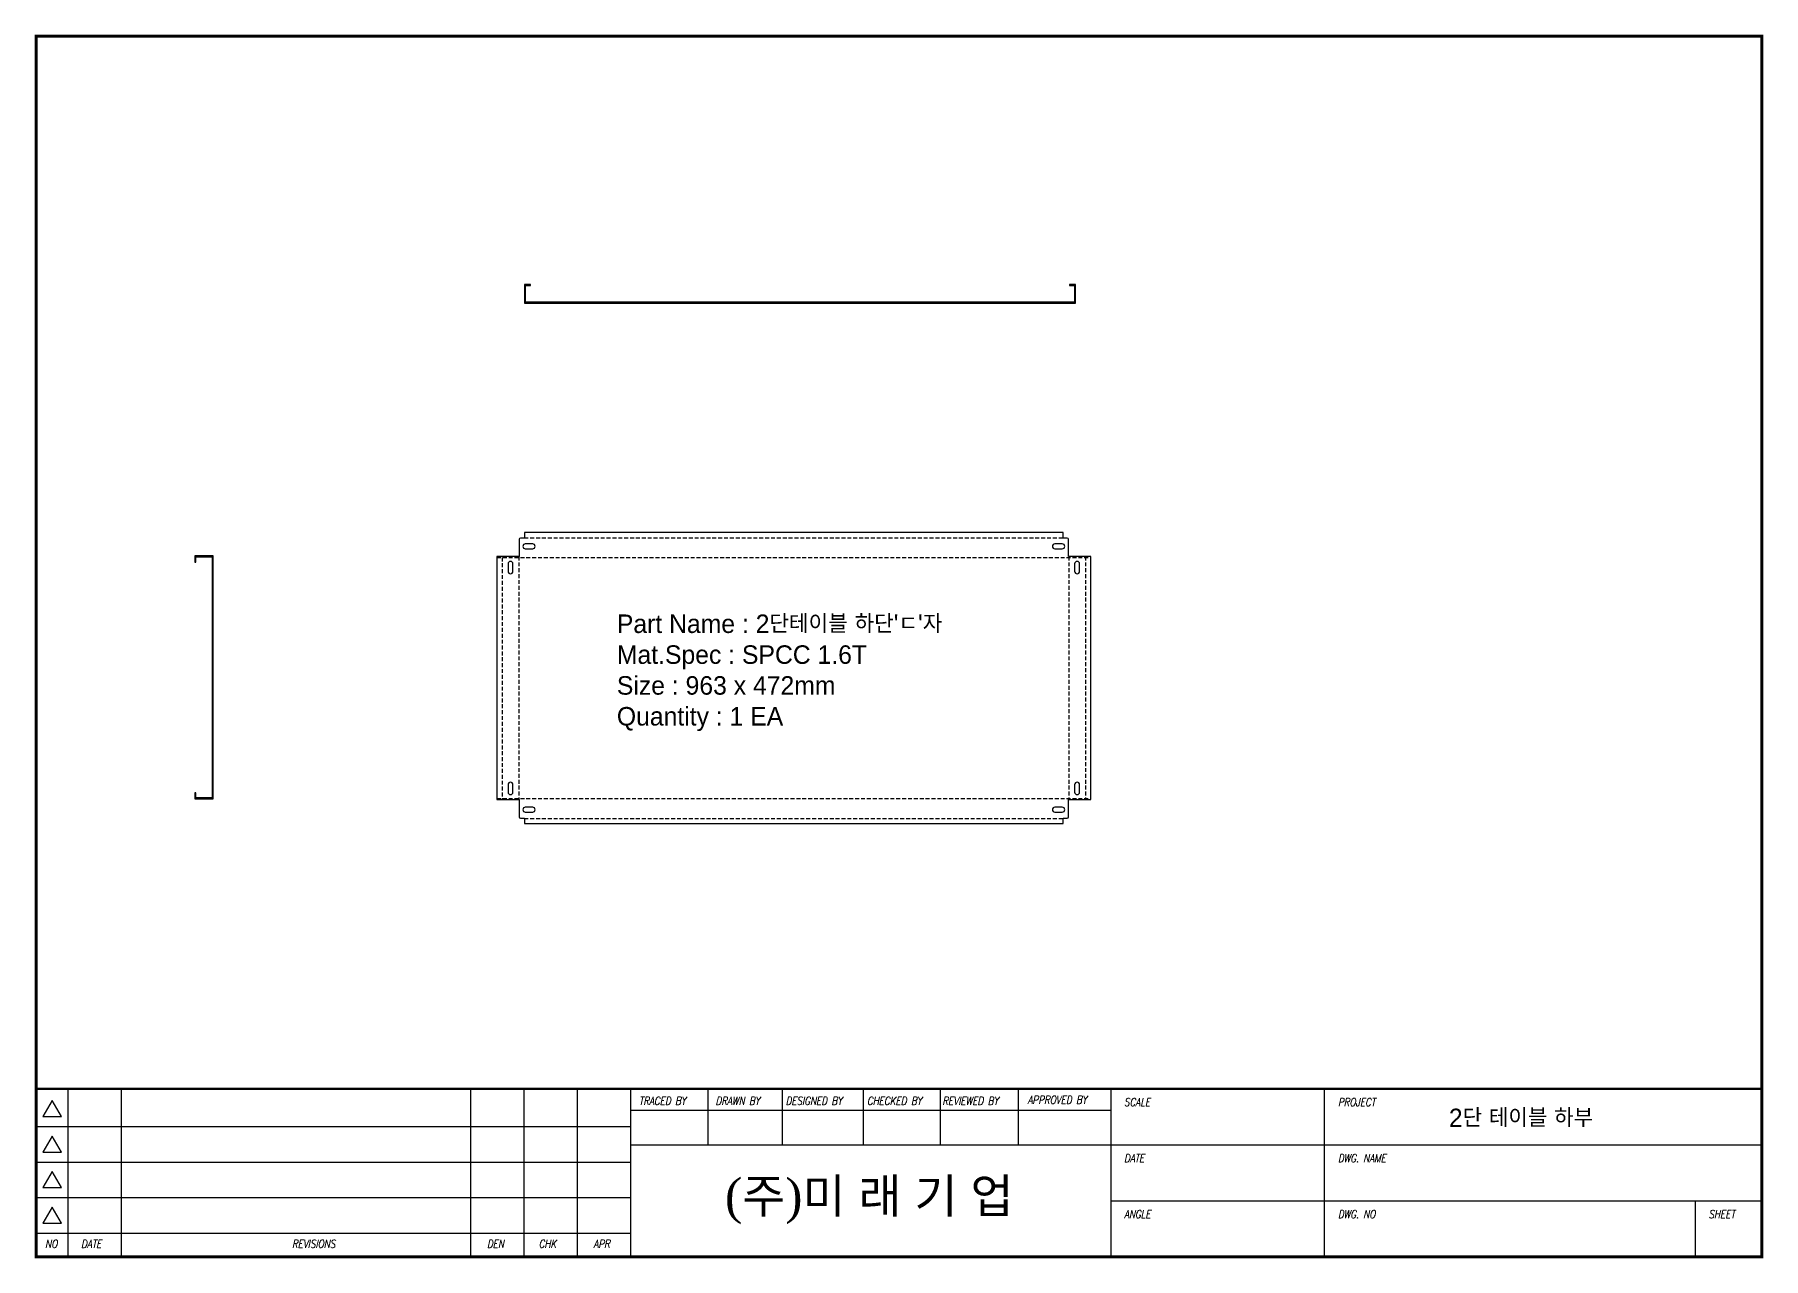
# Model space of a CAD drawing. Header units: millimetres. Extents: x -3500 to 12400, y 0 to 7340.
# Drawn here: x 3306 to 6110, y 95 to 2079 of the extents above; entities that cross this region are included whole.
import ezdxf
from ezdxf.enums import TextEntityAlignment as Align

# ---------------------------------------------------------------- set-up
doc = ezdxf.new("R2010")
doc.units = ezdxf.units.MM
doc.linetypes.add('HIDDEN', pattern=[9.525, 6.35, -3.175])
for name, color, linetype in [('FROM', 7, 'Continuous'), ('Hidden', 8, 'HIDDEN'), ('레이져', 7, 'Continuous')]:
    doc.layers.add(name, color=color, linetype=linetype)
doc.styles.add('G1', font='batang.ttc', dxfattribs={"height": 20})
doc.styles.add('ITALICT', font='italict')
doc.styles.add('LGIS', font='gss.shx', dxfattribs={"width": 0.9, "height": 41, "bigfont": 'GHS.SHX'})

# ---------------------------------------------------------------- blocks, each defined once
blk = doc.blocks.new('8x20_horizontal')
at = {"layer": '레이져', "ltscale": 10}
for p, q in [((6, 4), (-6, 4)), ((-6, -4), (6, -4))]:
    blk.add_line(p, q, dxfattribs=at)
for centre, start, end in [((-6, 0), 90, 270), ((6, 0), 270, 90)]:
    blk.add_arc(centre, 4, start, end, dxfattribs=at)
blk = doc.blocks.new('8x20_vertical')
at = {"layer": '레이져', "ltscale": 10}
for p, q in [((-4, 6), (-4, -6)), ((4, -6), (4, 6))]:
    blk.add_line(p, q, dxfattribs=at)
for centre, start, end in [((0, 6), 0, 180), ((0, -6), 180, 0)]:
    blk.add_arc(centre, 4, start, end, dxfattribs=at)
blk = doc.blocks.new('3')
at = {"layer": 'FROM', "color": 7}
blk.add_line((25823.5, 11169), (25823.5, 11496.2), dxfattribs=at)
at = {"layer": 'FROM', "color": 2}
for p, q in [((25885.8, 11169), (25885.8, 11496.2)), ((25989.7, 11169), (25989.7, 11496.2)), ((26670, 11169), (26670, 11496.2)), ((26773.9, 11169), (26773.9, 11496.2)), ((26877.7, 11169), (26877.7, 11496.2)), ((25823.5, 11422.9), (26981.6, 11422.9)), ((25823.5, 11353.6), (26981.6, 11353.6)), ((25823.5, 11284.4), (26981.6, 11284.4)), ((25823.5, 11215.1), (26981.6, 11215.1))]:
    blk.add_line(p, q, dxfattribs=at)
at = {"layer": 'FROM', "color": 0}
for p, q in [((26981.6, 11169), (26981.6, 11496.2)), ((27131.3, 11496.2), (27131.3, 11387.2)), ((27276.5, 11387.2), (27276.5, 11496.2)), ((27434, 11496.2), (27434, 11387.2)), ((27583.7, 11496.2), (27583.7, 11387.2)), ((27735.3, 11496.2), (27735.3, 11387.2)), ((27915.7, 11496.2), (27915.7, 11169)), ((28332.2, 11169), (28332.2, 11496.2)), ((26981.6, 11454.7), (27915.7, 11454.7)), ((26981.6, 11387.2), (29183.5, 11387.2)), ((27915.7, 11278.1), (29183.5, 11278.1))]:
    blk.add_line(p, q, dxfattribs=at)
at = {"layer": 'FROM'}
blk.add_line((29053.7, 11278.1), (29053.7, 11169), dxfattribs=at)
at = {"layer": 'FROM', "color": 0, "const_width": 5.89}
blk.add_lwpolyline([(25823.5, 11169), (29183.5, 11169), (29183.5, 13545), (25823.5, 13545)], close=True, dxfattribs=at)
at = {"layer": 'FROM', "color": 0, "const_width": 4.87}
blk.add_lwpolyline([(25823.5, 11496.2), (29183.5, 11496.2)], dxfattribs=at)
at = {"layer": 'FROM', "color": 2}
for points in [[(25854.7, 11473.5), (25836.7, 11442.3), (25872.7, 11442.3)], [(25854.7, 11404.3), (25836.7, 11373.1), (25872.7, 11373.1)], [(25854.7, 11335), (25836.7, 11303.8), (25872.7, 11303.8)], [(25854.7, 11265.7), (25836.7, 11234.6), (25872.7, 11234.6)]]:
    blk.add_lwpolyline(points, close=True, dxfattribs=at)
at = {"layer": 'FROM', "color": 4, "style": 'ITALICT', "width": 0.8}
for s, height, p in [('TRACED BY', 15.58, (26997.2, 11465)), ('DRAWN BY', 15.58, (27146.3, 11465)), ('DESIGNED BY', 15.583, (27282.8, 11465)), ('CHECKED BY', 15.58, (27441.2, 11465)), ('REVIEWED BY', 15.583, (27587.9, 11465)), ('APPROVED BY', 15.583, (27753.8, 11466.9)), ('SCALE', 15.58, (27941.7, 11462.5)), ('PROJECT', 15.58, (28358.1, 11462.5)), ('DATE', 15.58, (27941.7, 11353.4)), ('DWG. NAME', 15.58, (28358.1, 11353.4)), ('ANGLE', 15.58, (27941.7, 11244.4)), ('DWG. NO', 15.58, (28358.1, 11244.4)), ('SHEET', 15.58, (29079.6, 11244.4)), ('NO', 15.58, (25841.2, 11186.7)), ('DATE', 15.58, (25911.2, 11186.7)), ('REVISIONS', 15.58, (26321.6, 11186.7)), ('DEN', 15.58, (26701.4, 11186.7)), ('CHK', 15.58, (26802.1, 11186.7)), ('APR', 15.58, (26908.6, 11186.7))]:
    blk.add_text(s, height=height, dxfattribs=at).set_placement(p)
blk = doc.blocks.new('drawings_frame')
at = {"xscale": 0.837272107773114, "yscale": 0.837272107773114, "zscale": 0.837272107773114}
blk.add_blockref('3', (-21613.2, -9354.1), dxfattribs=at)
at = {"style": 'G1'}
blk.add_text('(주)미 래 기 업', height=55.92, dxfattribs=at).set_placement((1366.2, 91.3), align=Align.MIDDLE)

msp = doc.modelspace()

# ---------------------------------------------------------------- linework, layer by layer
for p, q in [((4110, 1674), (4100, 1674)), ((4100, 1674), (4100, 1644)), ((4101.6, 1645.6), (4101.6, 1672.4)), ((4101.6, 1672.4), (4110, 1672.4)), ((4110, 1674), (4110, 1674)), ((4110, 1672.4), (4110, 1674)), ((4994, 1674), (4984, 1674)), ((4984, 1674), (4984, 1672.4)), ((4984, 1672.4), (4992.4, 1672.4)), ((4992.4, 1672.4), (4992.4, 1645.6)), ((4994, 1644), (4994, 1674)), ((4100, 1644), (4994, 1644)), ((4992.4, 1645.6), (4101.6, 1645.6)), ((3595.4, 1234), (3565.4, 1234)), ((3565.4, 1234), (3565.4, 1224)), ((3595.4, 840), (3595.4, 1234)), ((3565.4, 1224), (3567, 1224)), ((3567, 1224), (3567, 1232.4)), ((3567, 1232.4), (3593.8, 1232.4)), ((3593.8, 1232.4), (3593.8, 841.6)), ((3567, 850), (3565.4, 850)), ((3565.4, 850), (3565.4, 840)), ((3567, 850), (3567, 850)), ((3567, 841.6), (3567, 850)), ((3593.8, 841.6), (3567, 841.6)), ((3565.4, 840), (3595.4, 840))]:
    msp.add_line(p, q)
at = {"layer": 'hidden'}
for p, q in [((4100, 1263.5), (4974, 1263.5)), ((4055.5, 1231.5), (5018.5, 1231.5)), ((4064, 1231.5), (4064, 839)), ((4091, 1233), (4091, 839)), ((4983, 1233), (4983, 839)), ((5010, 1233), (5010, 839)), ((4055.5, 840.5), (5018.5, 840.5)), ((4100, 808.5), (4974, 808.5))]:
    msp.add_line(p, q, dxfattribs=at)
at = {"layer": '레이져'}
for p, q in [((4100, 1263), (4093.5, 1263)), ((4974, 1272), (4100, 1272)), ((4100, 1272), (4100, 1263.5)), ((4100, 1263.5), (4100, 1263)), ((4974, 1263.5), (4974, 1272)), ((4974, 1263), (4974, 1263.5)), ((4980.5, 1263), (4974, 1263)), ((4091.5, 1261), (4091.5, 1233)), ((4982.5, 1233), (4982.5, 1261)), ((4091.5, 1233), (4055.5, 1233)), ((4055.5, 1233), (4055.5, 1231.5)), ((4055.5, 1231.5), (4055.5, 840.5)), ((5018.5, 1233), (4982.5, 1233)), ((5018.5, 1231.5), (5018.5, 1233)), ((5018.5, 840.5), (5018.5, 1231.5)), ((4055.5, 840.5), (4055.5, 839)), ((4055.5, 839), (4091.5, 839)), ((4091.5, 839), (4091.5, 811)), ((4982.5, 811), (4982.5, 839)), ((4982.5, 839), (5018.5, 839)), ((5018.5, 839), (5018.5, 840.5)), ((4093.5, 809), (4100, 809)), ((4100, 809), (4100, 808.5)), ((4100, 808.5), (4100, 800)), ((4100, 800), (4100, 800)), ((4100, 800), (4974, 800)), ((4974, 808.5), (4974, 809)), ((4974, 809), (4980.5, 809)), ((4974, 800), (4974, 808.5))]:
    msp.add_line(p, q, dxfattribs=at)
for centre, start, end in [((4093.5, 1261), 90, 180), ((4980.5, 1261), 0, 90), ((4093.5, 811), 180, -90), ((4980.5, 811), -90, 0)]:
    msp.add_arc(centre, 2, start, end, dxfattribs=at)

# ---------------------------------------------------------------- block references
at = {"xscale": 0.9949748743718593, "yscale": 0.9949748743718593}
msp.add_blockref('drawings_frame', (3300, 100, 0.99), dxfattribs=at)
at = {"layer": '레이져'}
for name, p in [('8x20_horizontal', (4107.5, 1249.5, 1)), ('8x20_horizontal', (4966.5, 1249.5, 1)), ('8x20_vertical', (4077.5, 1215, 1)), ('8x20_vertical', (4996.5, 1215, 1)), ('8x20_vertical', (4077.5, 857, 1)), ('8x20_vertical', (4996.5, 857, 1)), ('8x20_horizontal', (4107.5, 822.5, 1)), ('8x20_horizontal', (4966.5, 822.5, 1))]:
    msp.add_blockref(name, p, dxfattribs=at)

# ---------------------------------------------------------------- texts
at = {"style": 'LGIS'}
for s, height, p in [("Part Name : 2단테이블 하단'ㄷ'자 ", 30, (4250, 1100)), ('Mat.Spec : SPCC 1.6T', 30, (4250, 1050)), ('Size : 963 x 472mm', 30, (4250, 1000)), ('Quantity : 1 EA', 30, (4250, 950)), (' 2단 테이블 하부', 29.849, (5588.44, 298.99))]:
    msp.add_text(s, height=height, dxfattribs=at).set_placement(p, align=Align.BOTTOM_LEFT)

doc.saveas('drawing.dxf')
